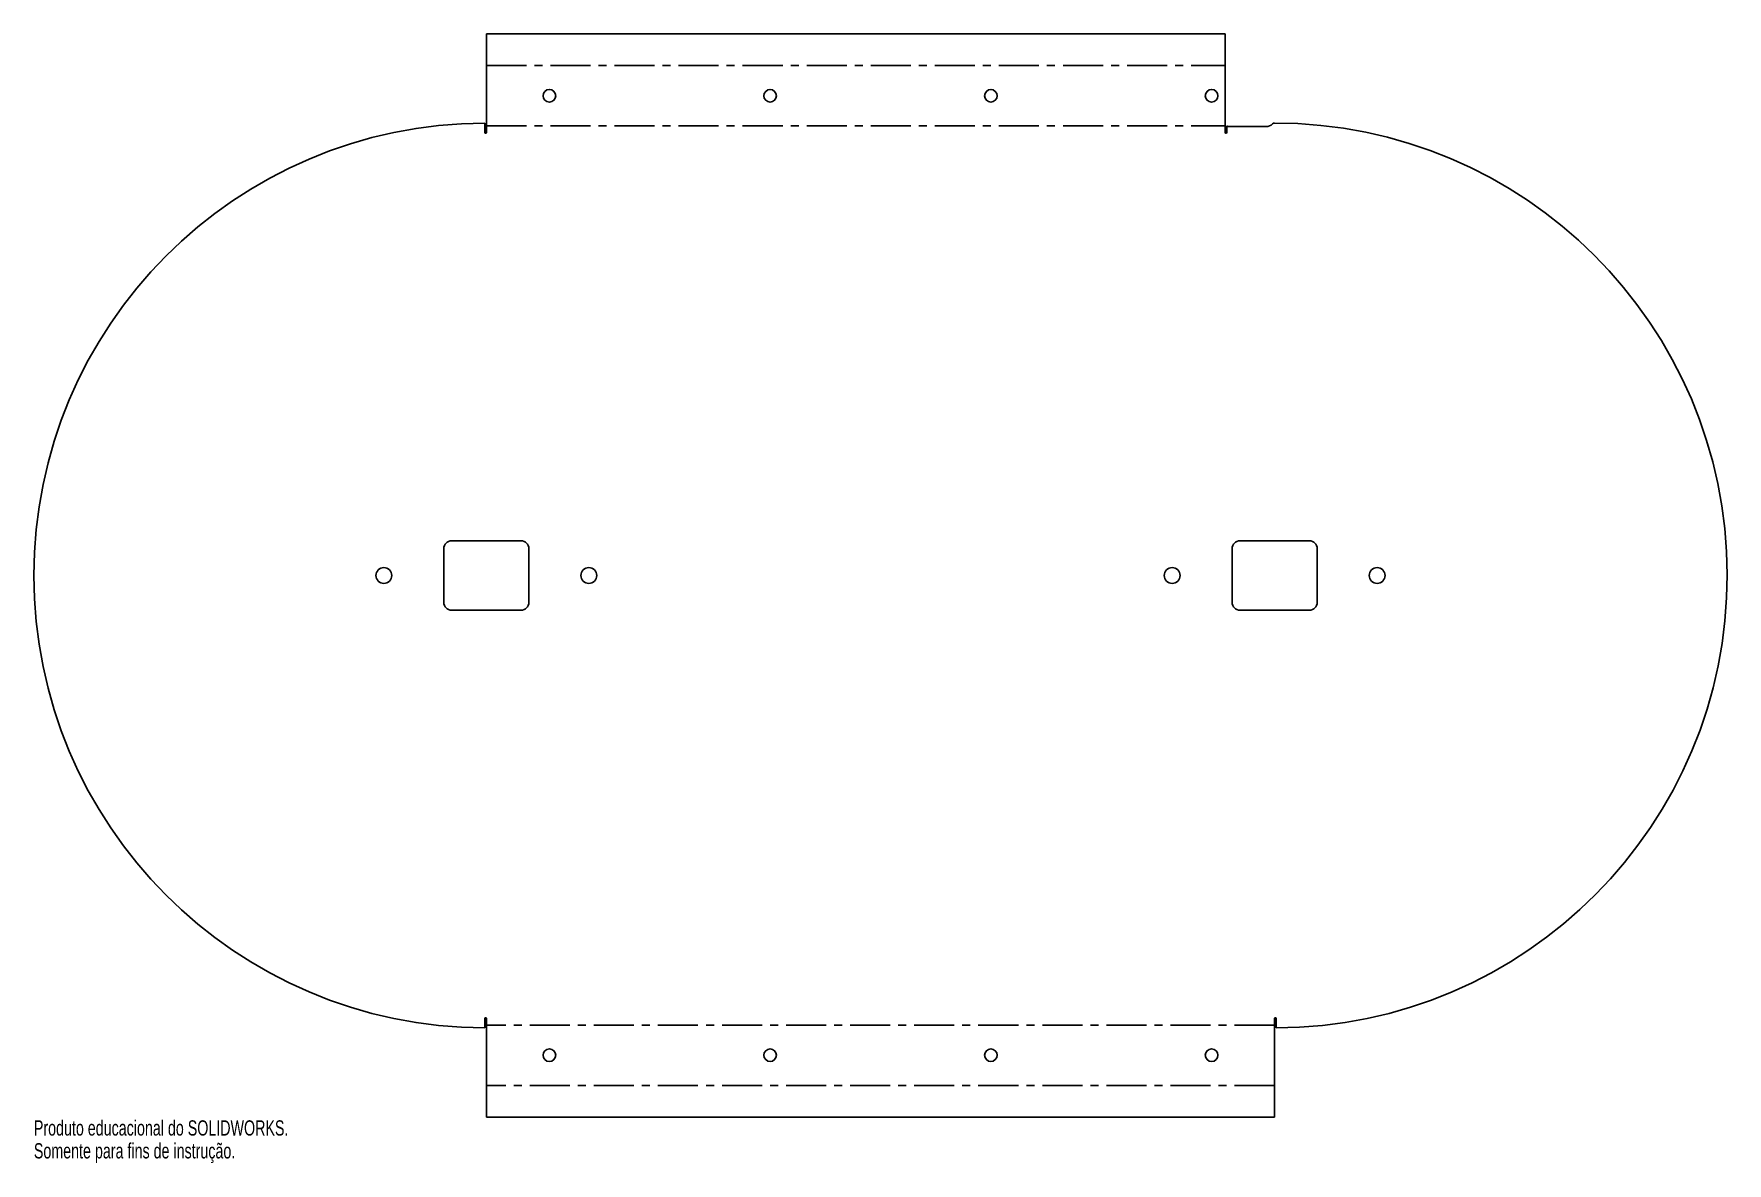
# Model space of a CAD drawing. Header units: millimetres. Extents: x -268 to 268, y -186 to 172.
import ezdxf

# ---------------------------------------------------------------- set-up
doc = ezdxf.new("R2010")
doc.units = ezdxf.units.MM
doc.linetypes.add('CENTERX2', pattern=[20.32, 12.7, -2.54, 2.54, -2.54])
doc.styles.add('SLDTEXTSTYLE0', font='TXT', dxfattribs={"width": 0.7})

msp = doc.modelspace()

# ---------------------------------------------------------------- linework, layer by layer
at = {"color": 7, "linetype": 'Continuous', "lineweight": 25}
for p, q in [((-125, 140.5), (-125, 171.78)), ((109.3, 171.78), (-125, 171.78)), ((109.3, 171.78), (109.3, 140.5)), ((-125.5, 143.5), (-125.5, 140.5)), ((109.8, 140.5), (109.8, 142.64)), ((110.2, 142.4), (122.25, 142.4)), ((-114, 11), (-136, 11)), ((136, 11), (114, 11)), ((-138.5, 8.5), (-138.5, -8.5)), ((-111.5, -8.5), (-111.5, 8.5)), ((111.5, 8.5), (111.5, -8.5)), ((138.5, -8.5), (138.5, 8.5)), ((-136, -11), (-114, -11)), ((114, -11), (136, -11)), ((-125.5, -140.5), (-125.5, -143.5)), ((-125, -171.78), (-125, -140.5)), ((125, -140.5), (125, -171.78)), ((125.5, -143.5), (125.5, -140.5)), ((-125, -171.78), (125, -171.78))]:
    msp.add_line(p, q, dxfattribs=at)
at = {"color": 7, "linetype": 'CENTERX2'}
for p, q in [((-125, 161.71), (109.3, 161.71)), ((-125, 142.57), (109.3, 142.57)), ((125, -142.57), (-125, -142.57)), ((125, -161.71), (-125, -161.71))]:
    msp.add_line(p, q, dxfattribs=at)
at = {"color": 7, "linetype": 'Continuous', "lineweight": 25}
for centre, radius in [((-105, 152.14), 2), ((-35, 152.14), 2), ((35, 152.14), 2), ((105, 152.14), 2), ((-157.5, 0), 2.5), ((-92.5, 0), 2.5), ((92.5, 0), 2.5), ((157.5, 0), 2.5), ((-105, -152.14), 2), ((-35, -152.14), 2), ((35, -152.14), 2), ((105, -152.14), 2)]:
    msp.add_circle(centre, radius, dxfattribs=at)
for centre, radius, start, end in [((-125, 0), 143.5, 90.1996, 269.8004), ((-125.25, 140.5), 0.25, 180, 360), ((109.55, 140.5), 0.25, 180, 0), ((110.2, 142.85), 0.45, 207.266, 270), ((122.25, 145.4), 3, 270, 313.5312), ((125, 142.5), 1, 90, 133.5312), ((125, 0), 143.5, 270.1996, 90), ((-136, 8.5), 2.5, 90, 180), ((-114, 8.5), 2.5, 0, 90), ((114, 8.5), 2.5, 90, 180), ((136, 8.5), 2.5, 0, 90), ((-136, -8.5), 2.5, 180, 270), ((-114, -8.5), 2.5, 270, 0), ((114, -8.5), 2.5, 180, 270), ((136, -8.5), 2.5, 270, 0), ((-125.25, -140.5), 0.25, 0, 180), ((125.25, -140.5), 0.25, 0, 180)]:
    msp.add_arc(centre, radius, start, end, dxfattribs=at)

# ---------------------------------------------------------------- texts
at = {"color": 7, "linetype": 'Continuous', "char_height": 4.8336, "attachment_point": 1, "style": 'SLDTEXTSTYLE0'}
for s, insert in [('Produto educacional do SOLIDWORKS.', (-268.5, -172.8)), ('Somente para fins de instrução.', (-268.5, -180.05))]:
    msp.add_mtext(s, dxfattribs=dict(at, insert=insert))

doc.saveas('drawing.dxf')
